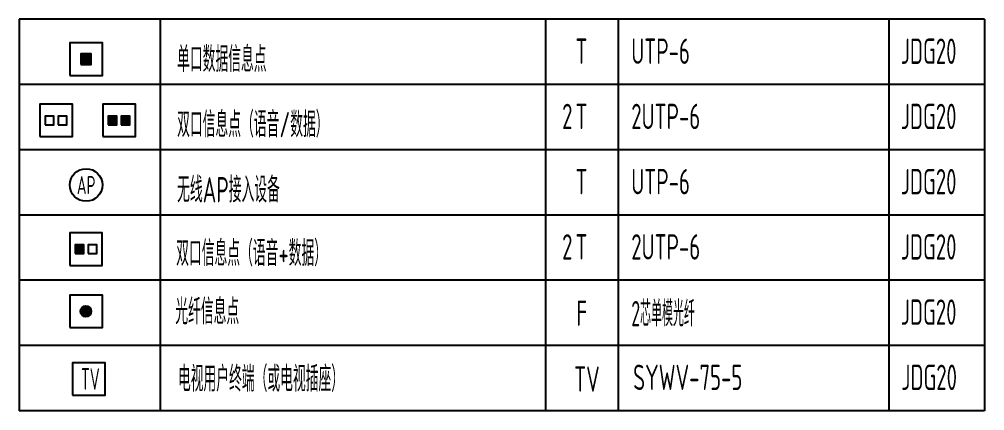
# Model space of a CAD drawing. Extents: x 444086 to 1693832, y -6784 to 371769.
# Drawn here: x 1184505 to 1197833, y 327461 to 332861 of the extents above; entities that cross this region are included whole.
import ezdxf
from ezdxf.enums import TextEntityAlignment as Align

# ---------------------------------------------------------------- set-up
doc = ezdxf.new("R2010")
doc.units = 0
doc.header["$LTSCALE"] = 1000
doc.header["$MEASUREMENT"] = 0
for name, color, linetype in [('T-R-CATV', 4, 'CONTINUOUS'), ('T-R-INTEGRATE', 1, 'CONTINUOUS'), ('T-R-METER DATA', 150, 'CONTINUOUS'), ('T-R-TEXT', 7, 'CONTINUOUS'), ('T-S-TEXT', 3, 'CONTINUOUS'), ('T-WIRE1', 3, '警铃线')]:
    doc.layers.add(name, color=color, linetype=linetype)
doc.styles.add('GBSTYLE', font='gbxwxt.shx', dxfattribs={"width": 0.6, "bigfont": 'gbhzfs.shx'})
doc.styles.get("Standard").update_dxf_attribs({"font": 'GBENOR', "bigfont": 'GBCBIG'})
doc.linetypes.add('警铃线', pattern='A,1,["<>",Standard,S=0.1,R=0,X=0,Y=-0.05],0.5', length=1.5)

# ---------------------------------------------------------------- blocks, each defined once
blk = doc.blocks.new('apf')
at = {"layer": 'T-R-INTEGRATE'}
blk.add_circle((0, 0), 225, dxfattribs=at)
at = {"layer": 'T-R-INTEGRATE', "style": 'GBSTYLE', "width": 0.7}
blk.add_text('AP', height=250, dxfattribs=at).set_placement((1, -127), align=Align.CENTER)
blk = doc.blocks.new('TD1')
at = {"layer": 'T-R-INTEGRATE'}
blk.add_hatch(color=256, dxfattribs=at).paths.add_polyline_path([(-74, 299), (-74, 153), (72, 153), (72, 299)])
for points in [[(-225, 0), (225, 0), (225, 450), (-225, 450)], [(-72, 153), (72, 153), (72, 297), (-72, 297)]]:
    blk.add_lwpolyline(points, close=True, dxfattribs=at)
blk = doc.blocks.new('T-CAT6')
at = {"layer": 'T-R-TEXT', "style": 'GBSTYLE', "width": 0.7}
blk.add_text('T', height=350, dxfattribs=at).set_placement((0, 0))
blk = doc.blocks.new('TP2')
at = {"layer": 'T-R-INTEGRATE'}
for points in [[(-225, 0), (225, 0), (225, 450), (-225, 450)], [(-150, 165), (-30, 165), (-30, 285), (-150, 285)], [(30, 165), (150, 165), (150, 285), (30, 285)]]:
    blk.add_lwpolyline(points, close=True, dxfattribs=at)
blk = doc.blocks.new('2TD')
at = {"layer": 'T-R-INTEGRATE'}
for points in [[(-150, 285), (-150, 165), (-30, 165), (-30, 285)], [(30, 285), (30, 165), (150, 165), (150, 285)]]:
    blk.add_hatch(color=256, dxfattribs=at).paths.add_polyline_path(points)
for points in [[(-225, 0), (225, 0), (225, 450), (-225, 450)], [(-150, 165), (-30, 165), (-30, 285), (-150, 285)], [(30, 165), (150, 165), (150, 285), (30, 285)]]:
    blk.add_lwpolyline(points, close=True, dxfattribs=at)
blk = doc.blocks.new('TPTD')
at = {"layer": 'T-R-INTEGRATE'}
blk.add_hatch(color=256, dxfattribs=at).paths.add_polyline_path([(-150, 285), (-150, 165), (-30, 165), (-30, 285)])
for points in [[(-225, 0), (225, 0), (225, 450), (-225, 450)], [(-150, 165), (-30, 165), (-30, 285), (-150, 285)], [(30, 165), (150, 165), (150, 285), (30, 285)]]:
    blk.add_lwpolyline(points, close=True, dxfattribs=at)
blk = doc.blocks.new('GX')
at = {"layer": 'T-WIRE1'}
h = blk.add_hatch(color=1, dxfattribs=at)
h.dxf.hatch_style = 1
edge = h.paths.add_edge_path()
edge.add_arc((221, 0), 75.1, 0, 360)
at = {"layer": 'T-R-INTEGRATE'}
blk.add_lwpolyline([(0, -225), (450, -225), (450, 225), (0, 225)], close=True, dxfattribs=at)
blk.add_circle((221, 0), 75.1, dxfattribs=at)
blk = doc.blocks.new('A$C26B75845')
at = {"layer": 'T-R-CATV'}
blk.add_lwpolyline([(-225, 0), (225, 0), (225, 450), (-225, 450)], close=True, dxfattribs=at)
at = {"layer": 'T-R-CATV', "style": 'GBSTYLE', "width": 0.6}
blk.add_text('TV', height=300, dxfattribs=at).set_placement((20, 75), align=Align.CENTER)
blk = doc.blocks.new('T-TV')
at = {"layer": 'T-R-TEXT', "style": 'GBSTYLE', "width": 0.7}
blk.add_text('TV', height=350, dxfattribs=at).set_placement((0, 0))

msp = doc.modelspace()

# ---------------------------------------------------------------- linework, layer by layer
at = {"layer": 'T-S-TEXT'}
for p, q in [((1184505, 332861), (1184505, 327461)), ((1197833, 332861), (1184505, 332861)), ((1186451, 332861), (1186451, 327461)), ((1186451, 332861), (1186451, 327461)), ((1191771, 332861), (1191771, 327461)), ((1192771, 332861), (1192771, 327461)), ((1196511, 332861), (1196511, 327461)), ((1197833, 332861), (1197833, 327461)), ((1197833, 331961), (1184505, 331961)), ((1197833, 331061), (1184505, 331061)), ((1197833, 330161), (1184505, 330161)), ((1197833, 329261), (1184505, 329261)), ((1197833, 328361), (1184505, 328361)), ((1197833, 327461), (1184505, 327461))]:
    msp.add_line(p, q, dxfattribs=at)

# ---------------------------------------------------------------- block references
at = {"layer": 'T-R-CATV'}
msp.add_blockref('A$C26B75845', (1185466, 327673), dxfattribs=at)
at = {"layer": 'T-R-INTEGRATE'}
for name, p in [('TD1', (1185427, 332086)), ('TP2', (1185013, 331242)), ('apf', (1185427, 330575)), ('TPTD', (1185426, 329466))]:
    msp.add_blockref(name, p, dxfattribs=at)
at = {"layer": 'T-R-METER DATA'}
msp.add_blockref('2TD', (1185883, 331242), dxfattribs=at)
at = {"layer": 'T-R-TEXT'}
for name, p in [('T-CAT6', (1192184, 332246)), ('T-CAT6', (1192184, 331346)), ('T-CAT6', (1192184, 330446)), ('T-CAT6', (1192184, 329546)), ('T-TV', (1192166, 327722))]:
    msp.add_blockref(name, p, dxfattribs=at)
at = {"layer": 'T-WIRE1'}
msp.add_blockref('GX', (1185203, 328832), dxfattribs=at)

# ---------------------------------------------------------------- texts
at = {"layer": 'T-R-TEXT', "style": 'GBSTYLE', "width": 0.7}
for s, p in [('2', (1191999, 331346)), ('2', (1191999, 329546)), ('F', (1192196, 328630))]:
    msp.add_text(s, height=350, dxfattribs=at).set_placement(p)
at = {"layer": 'T-S-TEXT', "style": 'GBSTYLE'}
for s, width, p in [('UTP-6', 0.7, (1192954, 332246)), ('JDG20', 0.7, (1196675, 332246)), ('单口数据信息点', 0.7, (1186684, 332134)), ('双口信息点（语音/数据）', 0.7, (1186684, 331234)), ('2UTP-6', 0.7, (1192954, 331346)), ('JDG20', 0.7, (1196675, 331346)), ('无线AP接入设备', 0.7, (1186684, 330334)), ('UTP-6', 0.7, (1192954, 330446)), ('JDG20', 0.7, (1196675, 330446)), ('2UTP-6', 0.7, (1192954, 329546)), ('JDG20', 0.7, (1196675, 329546)), ('双口信息点（语音+数据）', 0.7, (1186671, 329457)), ('2芯单模光纤', 0.6, (1192954, 328625)), ('JDG20', 0.7, (1196675, 328646)), ('电视用户终端（或电视插座）', 0.7, (1186695, 327724)), ('SYWV-75-5', 0.7, (1192980, 327746)), ('JDG20', 0.7, (1196682, 327746))]:
    msp.add_text(s, height=350, dxfattribs=dict(at, width=width)).set_placement(p)
at = {"layer": 'T-S-TEXT', "style": 'GBSTYLE', "width": 0.7}
msp.add_text('光纤信息点', height=350, rotation=360, dxfattribs=at).set_placement((1186659, 328653))

doc.saveas('drawing.dxf')
